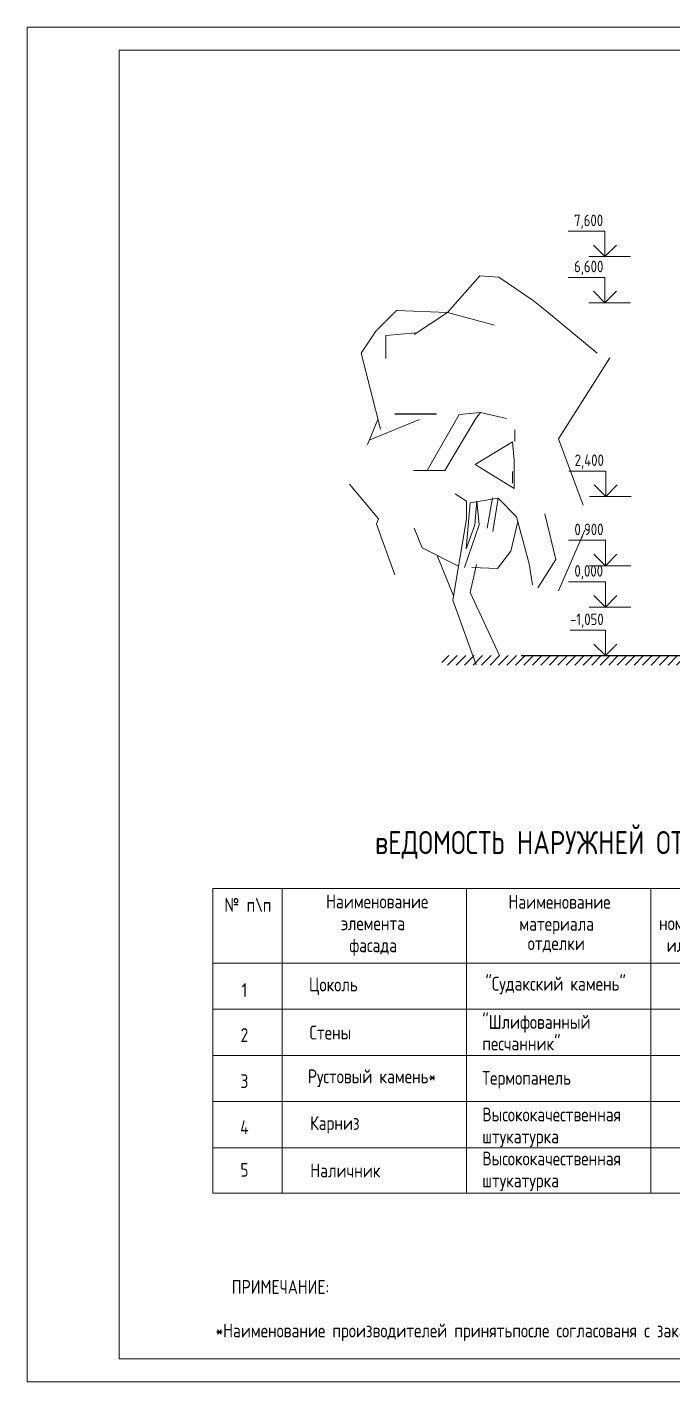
# Model space of a CAD drawing. Header units: feet. Extents: x -10410 to 374725, y -46422 to 88923.
# Drawn here: x 188010 to 202018, y -14942 to 14433 of the extents above; entities that cross this region are included whole.
import ezdxf

# ---------------------------------------------------------------- set-up
doc = ezdxf.new("R2010")
doc.units = ezdxf.units.FT
doc.header["$MEASUREMENT"] = 0
for name, color, linetype, lineweight in [('0_Ном._пера__120', 7, 'Continuous', 5), ('82323000_Ном._пера__1', 7, 'Continuous', 20), ('82323000_Ном._пера__120', 7, 'Continuous', 5), ('Интерьер - Мебель_Ном._пера__1', 7, 'Continuous', 20), ('Интерьер - Мебель_Ном._пера__7', 7, 'Continuous', 20), ('Конструктив - Перекрытия_Ном._пера__1', 7, 'Continuous', 20), ('Конструктив - Стены Несущие_Ном._пера__1', 7, 'Continuous', 20), ('Конструктив - Стены Несущие_Ном._пера__120', 7, 'Continuous', 5), ('Маркер - Оси_Ном._пера__1', 7, 'Continuous', 20), ('Маркер - Оси_Ном._пера__21', 7, 'Continuous', 40)]:
    doc.layers.add(name, color=color, linetype=linetype, lineweight=lineweight)
for name, color, linetype, lineweight, true_color in [('2D - Общий_Ном._пера__118', 7, 'Continuous', 5, 0x573938), ('Конструктив - Стены Несущие_Ном._пера__87', 7, 'Continuous', 25, 0x6a6a6a), ('Местность - Рельеф_Ном._пера__93', 7, 'Continuous', 25, 0xa2a233)]:
    doc.layers.add(name, color=color, linetype=linetype, lineweight=lineweight, true_color=true_color)
doc.styles.add('СГЕНЕРИР_СТИЛЬ_2', font='CS_Gost2304.shx')

msp = doc.modelspace()

# ---------------------------------------------------------------- hatches: boundary and pattern name
at = {"layer": '2D - Общий_Ном._пера__118', "linetype": 'Continuous'}
h = msp.add_hatch(dxfattribs=at)
h.set_pattern_fill('ЛИНИИ_НАКЛОННЫЕ__ШАГ_1_5_', color=256, style=0, pattern_type=2)
h.set_pattern_definition([(45, (0, 0), (-91.92388, 91.92388), [])])
h.paths.add_polyline_path([(197003.77443, 598.22003), (197003.77443, 805.87582), (199558.87982, 805.87582), (199558.87982, 798.22003), (221073.1854, 798.22003), (221073.1854, 792.45656), (226154.72566, 792.45656), (226154.72566, 598.22003), (221073.1854, 598.22003), (199558.87982, 598.22003)])

# ---------------------------------------------------------------- linework, layer by layer
at = {"layer": '0_Ном._пера__120', "linetype": 'Continuous'}
for p, q in [((192039.36472, -4242.05591), (207456.93203, -4242.05591)), ((192039.36472, -10849.96327), (192039.36472, -4242.05591)), ((193539.36472, -10849.96327), (193539.36472, -4242.05591)), ((197539.36472, -10849.96327), (197539.36472, -4242.05591)), ((201539.36472, -10849.96327), (201539.36472, -4242.05591)), ((192039.36472, -5863.74111), (192039.36472, -4863.74111)), ((192039.36472, -6863.74111), (192039.36472, -5863.74111)), ((192039.36472, -5863.74111), (207456.93203, -5863.74111)), ((192039.36472, -7863.74111), (192039.36472, -6863.74111)), ((192039.36472, -6863.74111), (207456.93203, -6863.74111)), ((192039.36472, -8863.74111), (192039.36472, -7863.74111)), ((192039.36472, -7863.74111), (207456.93203, -7863.74111)), ((201625.44821, -8610.98459), (201625.44821, -8610.01424)), ((192039.36472, -8863.74111), (207456.93203, -8863.74111)), ((192039.36472, -10849.96327), (192039.36472, -8863.74111)), ((192039.36472, -9863.74111), (207456.93203, -9863.74111)), ((192039.36472, -10849.96327), (207456.93203, -10849.96327))]:
    msp.add_line(p, q, dxfattribs=at)
at = {"layer": '82323000_Ном._пера__1', "linetype": 'Continuous'}
for p, q in [((229953.65502, 14433.36713), (188010.10691, 14433.36713)), ((188010.10691, 14433.36713), (188010.10691, -14941.95824)), ((229453.65502, 13933.36713), (190010.10691, 13933.36713))]:
    msp.add_line(p, q, dxfattribs=at)
at = {"layer": '82323000_Ном._пера__120', "linetype": 'Continuous'}
for p, q in [((190010.10691, 13933.36713), (190010.10691, -14441.95824)), ((190010.10691, -14441.95824), (229453.65502, -14441.95824)), ((188010.10691, -14941.95824), (229953.65502, -14941.95824))]:
    msp.add_line(p, q, dxfattribs=at)
at = {"layer": 'Интерьер - Мебель_Ном._пера__1', "linetype": 'Continuous'}
for p, q in [((200544.87583, 10005.87582), (199744.87452, 10005.87582)), ((200544.87583, 9455.87582), (200544.87583, 10005.87582)), ((200544.87583, 9455.87582), (200294.87583, 9705.87582)), ((200544.87583, 9455.87582), (200794.87583, 9705.87582)), ((200544.87583, 9455.87582), (200194.87583, 9455.87582)), ((200544.87583, 9455.87582), (201094.87583, 9455.87582)), ((200544.87583, 9005.87582), (199744.87452, 9005.87582)), ((200544.87583, 8455.87582), (200544.87583, 9005.87582)), ((200544.87583, 8455.87582), (200294.87583, 8705.87582)), ((200544.87583, 8455.87582), (200794.87583, 8705.87582)), ((200544.87583, 8455.87582), (200194.87583, 8455.87582)), ((200544.87583, 8455.87582), (201094.87583, 8455.87582)), ((200559.49887, 4805.87582), (199759.49756, 4805.87582)), ((200559.49887, 4255.87582), (200559.49887, 4805.87582)), ((200559.49887, 4255.87582), (200309.49887, 4505.87582)), ((200559.49887, 4255.87582), (200809.49887, 4505.87582)), ((200559.49887, 4255.87582), (200209.49887, 4255.87582)), ((200559.49887, 4255.87582), (201109.49887, 4255.87582)), ((200554.0132, 3305.87582), (199754.0119, 3305.87582)), ((200554.0132, 2755.87582), (200554.0132, 3305.87582)), ((200554.0132, 2755.87582), (200304.0132, 3005.87582)), ((200554.0132, 2755.87582), (200804.0132, 3005.87582)), ((200554.0132, 2755.87582), (200204.0132, 2755.87582)), ((200554.0132, 2755.87582), (201104.0132, 2755.87582)), ((200554.0132, 2405.87582), (199754.0119, 2405.87582)), ((200554.0132, 1855.87582), (200554.0132, 2405.87582)), ((200554.0132, 1855.87582), (200304.0132, 2105.87582)), ((200554.0132, 1855.87582), (200804.0132, 2105.87582)), ((200554.0132, 1855.87582), (200204.0132, 1855.87582)), ((200554.0132, 1855.87582), (201104.0132, 1855.87582)), ((200554.0132, 1356.22003), (199787.9515, 1356.22003)), ((200554.0132, 806.22003), (200554.0132, 1356.22003)), ((200554.0132, 806.22003), (200304.0132, 1056.22003)), ((200554.0132, 806.22003), (200804.0132, 1056.22003)), ((200554.0132, 806.22003), (200204.0132, 806.22003)), ((200554.0132, 806.22003), (201104.0132, 806.22003))]:
    msp.add_line(p, q, dxfattribs=at)
at = {"layer": 'Интерьер - Мебель_Ном._пера__7', "linetype": 'Continuous'}
for p, q in [((198590.0759, 5448.22003), (198590.0759, 5698.22003)), ((198540.0759, 4548.22003), (198540.0759, 4798.22003))]:
    msp.add_line(p, q, dxfattribs=at)
at = {"layer": 'Конструктив - Перекрытия_Ном._пера__1', "linetype": 'Continuous'}
for p, q in [((197132.38765, 8243.31003), (197828.2082, 9043.59686)), ((197828.2082, 9043.59686), (198244.89958, 9013.83319)), ((198244.89958, 9013.83319), (198988.99133, 8507.85079)), ((195576.94167, 7837.54151), (196024.97774, 8285.57758)), ((196024.97774, 8285.57758), (197132.38765, 8243.31003)), ((196405.38573, 7769.91343), (197132.38765, 8243.31003)), ((197132.38765, 8243.31003), (198146.80894, 7972.79768)), ((198988.99133, 8507.85079), (199279.57937, 8277.12407)), ((199279.57937, 8277.12407), (200378.53577, 7364.14491)), ((195255.70827, 7364.14491), (195576.94167, 7837.54151)), ((195674.43973, 5715.16118), (195255.70827, 7364.14491)), ((200649.04811, 7262.70278), (199533.1847, 5504.37255)), ((195390.96444, 5386.0234), (195620.84134, 5926.23412)), ((195429.19802, 5475.87233), (196523.73488, 5927.04809)), ((196689.8024, 4822.14493), (197380.17245, 6033.8148)), ((197070.21039, 4822.14493), (197746.49124, 5949.27969)), ((197380.17245, 6033.8148), (197845.11554, 6076.08235)), ((197746.49124, 5949.27969), (197845.11554, 6076.08235)), ((197845.11554, 6076.08235), (198408.68292, 5949.27969)), ((197732.40206, 4948.94759), (198535.48558, 5442.06905)), ((198535.48558, 5442.06905), (198577.75313, 5033.4827)), ((199533.1847, 5504.37255), (200074.20938, 4067.27573)), ((198577.75313, 5033.4827), (198577.75313, 4427.64776)), ((196393.92953, 4822.14493), (197070.21039, 4822.14493)), ((198577.75313, 4427.64776), (197732.40206, 4948.94759)), ((195631.51865, 3772.82375), (195002.10294, 4523.76531)), ((197295.63734, 4314.93429), (197539.90457, 4152.09307)), ((197619.68858, 4117.6857), (197535.15348, 3117.3536)), ((197539.90457, 3773.46235), (197539.90457, 4152.09307)), ((197619.68858, 4117.6857), (198225.52352, 4216.30999)), ((197718.31288, 3638.65343), (197767.0051, 4154.43029)), ((197767.0051, 4154.43029), (197815.69732, 3643.16197)), ((197986.1201, 3570.12363), (198107.85065, 4227.46863)), ((198112.81004, 3497.76158), (198225.52352, 4216.30999)), ((198225.52352, 4216.30999), (198627.06528, 3814.76823)), ((199239.94481, 3878.16956), (199479.46094, 2891.92664)), ((195590.84601, 3652.74261), (195631.51865, 3772.82375)), ((195985.34318, 2553.78622), (195590.84601, 3652.74261)), ((196577.08893, 3145.53197), (196408.01871, 3568.2075)), ((197245.41402, 2006.51901), (197539.90457, 3773.46235)), ((197815.69732, 3643.16197), (197499.19788, 2718.00975)), ((197535.15348, 3117.3536), (197718.31288, 3638.65343)), ((198501.85639, 3069.76146), (198653.46222, 3716.62577)), ((198627.06528, 3814.76823), (198901.80438, 2793.30235)), ((200108.02343, 3526.25104), (199533.1847, 2207.50336)), ((197368.26527, 2743.62654), (196577.08893, 3145.53197)), ((197368.26527, 2743.62654), (196577.08893, 3145.53197)), ((197260.88284, 2099.33194), (196903.29761, 2979.82297)), ((198214.43702, 2697.80699), (198501.85639, 3069.76146)), ((197619.68858, 2173.37823), (197760.58043, 2779.21317)), ((197656.50531, 2714.71401), (198214.43702, 2697.80699)), ((198901.80438, 2793.30235), (198972.2503, 2342.44845)), ((199479.46094, 2891.92664), (199084.96378, 2272.00252)), ((198255.09593, 805.87582), (197619.68858, 2173.37823)), ((197750.25497, 605.87582), (197245.41402, 2006.51901))]:
    msp.add_line(p, q, dxfattribs=at)
at = {"layer": 'Конструктив - Стены Несущие_Ном._пера__1', "linetype": 'Continuous'}
msp.add_line((196440.03908, 7807.08604), (195790.03933, 7748.22003), dxfattribs=at)
at = {"layer": 'Конструктив - Стены Несущие_Ном._пера__120', "linetype": 'Continuous'}
msp.add_line((195790.03933, 7245.30995), (195790.03933, 7748.22003), dxfattribs=at)
at = {"layer": 'Конструктив - Стены Несущие_Ном._пера__87', "linetype": 'Continuous'}
msp.add_line((195990.03933, 6048.21999), (196890.03933, 6048.21999), dxfattribs=at)
at = {"layer": 'Местность - Рельеф_Ном._пера__93', "linetype": 'Continuous'}
for p, q in [((198724.25953, 805.87582), (217387.33147, 805.87582)), ((220599.67988, 798.22003), (199688.44429, 798.22003))]:
    msp.add_line(p, q, dxfattribs=at)

# ---------------------------------------------------------------- texts
at = {"layer": 'Интерьер - Мебель_Ном._пера__1', "linetype": 'Continuous', "char_height": 250, "attachment_point": 7, "style": 'СГЕНЕРИР_СТИЛЬ_2'}
for s, insert in [('\\A1;{\\FCS_Gost2304.shx; 7,600}', (199744.87583, 10059.33198)), ('\\A1;{\\FCS_Gost2304.shx; 6,600}', (199744.87583, 9059.33198)), ('\\A1;{\\FCS_Gost2304.shx; 2,400}', (199759.49887, 4859.33198)), ('\\A1;{\\FCS_Gost2304.shx; 0,900}', (199754.0132, 3359.33198)), ('\\A1;{\\FCS_Gost2304.shx; 0,000}', (199754.0132, 2459.33198)), ('\\A1;{\\FCS_Gost2304.shx;-1,050}', (199787.95259, 1409.67619))]:
    msp.add_mtext(s, dxfattribs=dict(at, insert=insert))
at = {"layer": 'Маркер - Оси_Ном._пера__1', "linetype": 'Continuous', "style": 'СГЕНЕРИР_СТИЛЬ_2'}
for s, insert, char_height, attachment_point in [('\\A1;{\\FCS_Gost2304.shx;вЕДОМОСТЬ НАРУЖНЕЙ ОТДЕЛКИ}', (199749.74383, -3300.49307), 500, 5), ('\\A1;{\\FCS_Gost2304.shx;Наименование}', (194495.12432, -4675.18871), 300, 7), ('\\A1;{\\FCS_Gost2304.shx;Наименование}', (198450.42175, -4683.38963), 300, 7), ('\\A1;{\\FCS_Gost2304.shx;№ п\\\\п}', (192799.50311, -4600.27511), 300, 5), ('\\A1;{\\FCS_Gost2304.shx;элемента}', (194816.57887, -5147.91598), 300, 7), ('\\A1;{\\FCS_Gost2304.shx;материала}', (198686.05811, -5240.77145), 300, 7), ('\\A1;{\\FCS_Gost2304.shx;номер эталона цвета}', (201716.87219, -5227.94462), 300, 7), ('\\A1;{\\FCS_Gost2304.shx;фасада}', (194998.39705, -5705.2978), 300, 7), ('\\A1;{\\FCS_Gost2304.shx;отделки}', (198867.87629, -5628.40781), 300, 7), ('\\A1;{\\FCS_Gost2304.shx;или образец колера}', (201882.69037, -5700.67189), 300, 7), ('\\A1;{\\FCS_Gost2304.shx; "Судакский камень"}', (197798.37163, -6349.08553), 300, 4), ('\\A1;{\\FCS_Gost2304.shx;1}', (192724.40538, -6447.19602), 300, 5), ('\\A1;{\\FCS_Gost2304.shx;Цоколь}', (194124.93503, -6366.85255), 300, 4), ('\\A1;{\\FCS_Gost2304.shx;"Шлифованный}', (197883.61439, -7367.01239), 300, 7), ('\\A1;{\\FCS_Gost2304.shx;2}', (192724.40538, -7420.68894), 300, 5), ('\\A1;{\\FCS_Gost2304.shx;Стены}', (194135.85152, -7368.28601), 300, 4), ('\\A1;{\\FCS_Gost2304.shx;песчанник"}', (197883.61439, -7755.08511), 300, 7), ('\\A1;{\\FCS_Gost2304.shx;Рустовый камень*}', (194100.31451, -8357.98428), 300, 4), ('\\A1;{\\FCS_Gost2304.shx;Термопанель}', (197883.61439, -8390.31249), 300, 4), ('\\A1;{\\FCS_Gost2304.shx;3}', (192724.40538, -8420.68894), 300, 5), ('\\A1;{\\FCS_Gost2304.shx;Высококачественная}', (197883.61439, -9293.81171), 300, 7), ('\\A1;{\\FCS_Gost2304.shx;4}', (192724.40538, -9420.68894), 300, 5), ('\\A1;{\\FCS_Gost2304.shx;Карниз}', (194149.26906, -9368.75555), 300, 4), ('\\A1;{\\FCS_Gost2304.shx;штукатурка}', (197883.61439, -9851.19353), 300, 7), ('\\A1;{\\FCS_Gost2304.shx;Высококачественная}', (197883.61439, -10248.08004), 300, 7), ('\\A1;{\\FCS_Gost2304.shx;5}', (192724.40538, -10344.49505), 300, 5), ('\\A1;{\\FCS_Gost2304.shx;Наличник}', (194153.13672, -10357.71035), 300, 4), ('\\A1;{\\FCS_Gost2304.shx;штукатурка}', (197883.61439, -10805.46186), 300, 7), ('\\A1;{\\FCS_Gost2304.shx;ПРИМЕЧАНИЕ:}', (192448.77068, -12883.21493), 300, 4)]:
    msp.add_mtext(s, dxfattribs=dict(at, insert=insert, char_height=char_height, attachment_point=attachment_point))
at = {"layer": 'Маркер - Оси_Ном._пера__21', "linetype": 'Continuous', "insert": (192098.18668, -13868.59714), "char_height": 300, "attachment_point": 4, "style": 'СГЕНЕРИР_СТИЛЬ_2'}
msp.add_mtext('\\A1;{\\FCS_Gost2304.shx;*Наименование производителей принятьпосле согласованя с заказчиком;}', dxfattribs=at)

doc.saveas('drawing.dxf')
